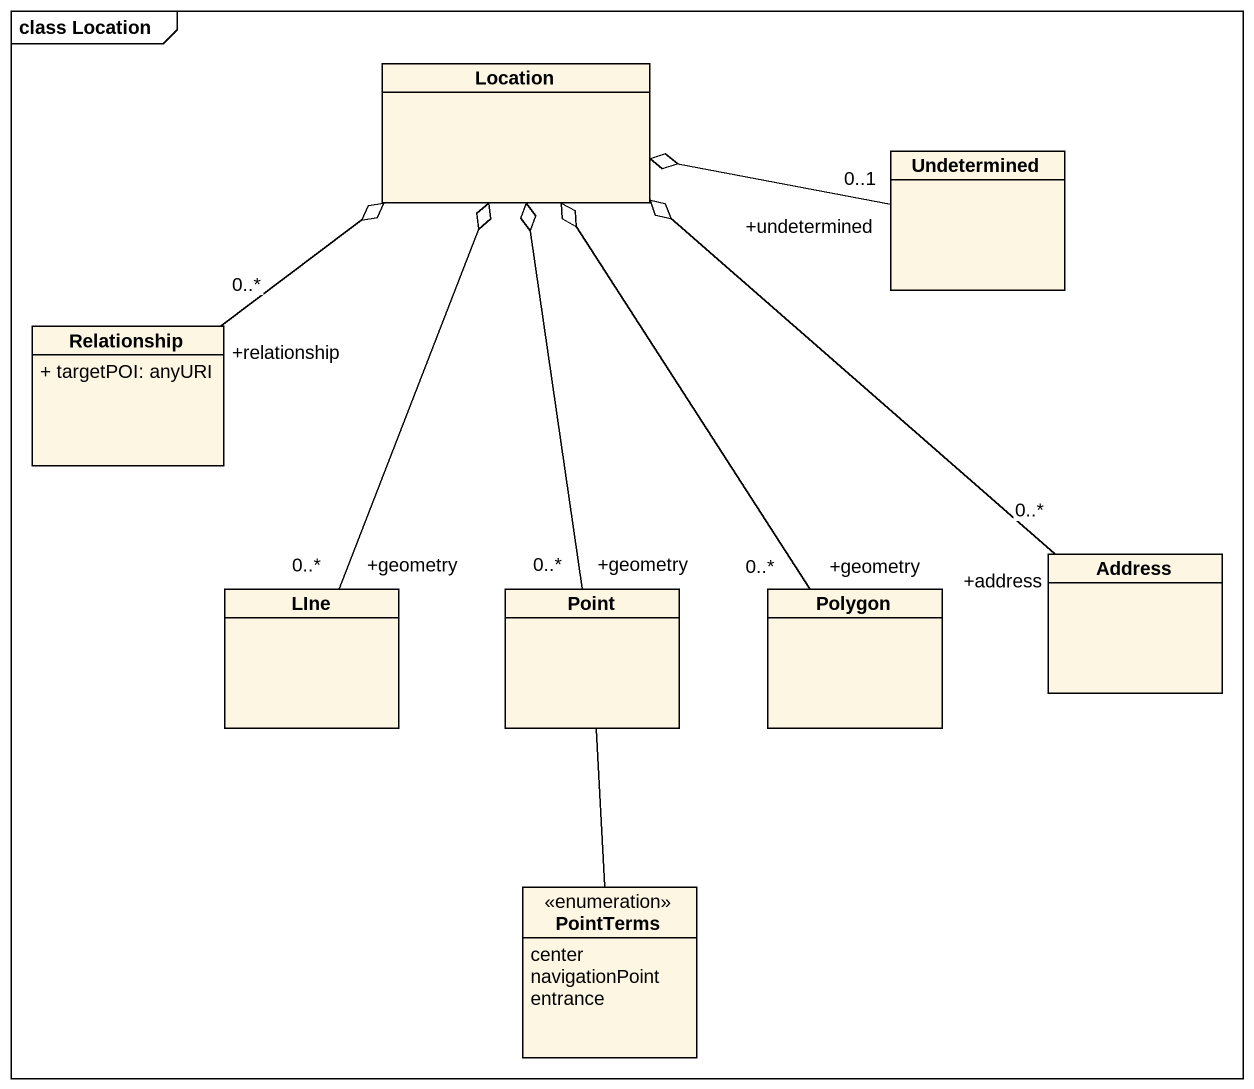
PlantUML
@startuml
mainframe class Location
hide circle
hide empty members
skinparam classAttributeIconSize 0
class Location
class Undetermined
class Relationship {
  + targetPOI: anyURI
}
class LIne
class Point
class Polygon
class Address
enum PointTerms {
  center
  navigationPoint
  entrance
}
Undetermined "+undetermined\n0..1" -left-o Location
Relationship "+relationship\n0..*" -up-o Location
LIne "+geometry\n0..*" -up-o Location
Point "+geometry\n0..*" -up-o Location
Polygon "+geometry\n0..*" -up-o Location
Address "+address\n0..*" -up-o Location
PointTerms -up- Point
@enduml
